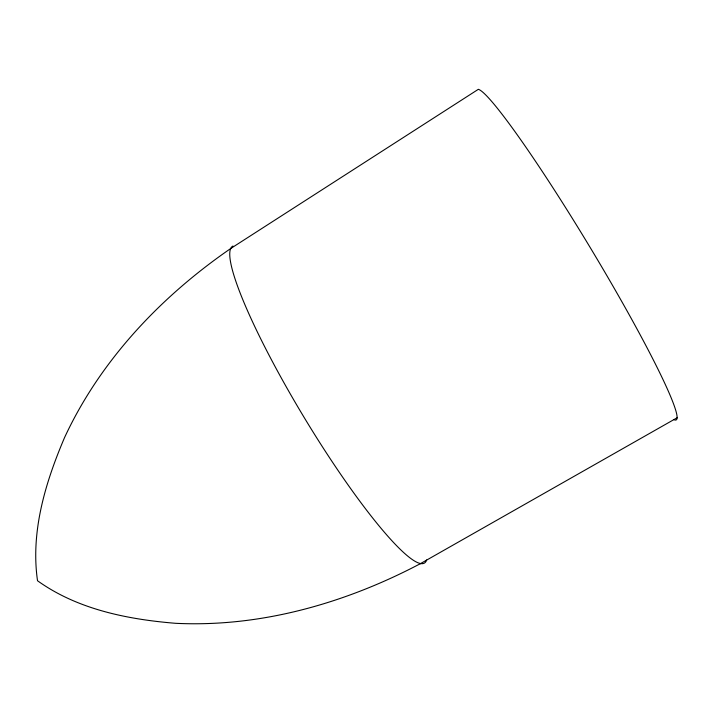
<?xml version="1.0" encoding="UTF-8"?>
<svg xmlns="http://www.w3.org/2000/svg" width="713" height="713" viewBox="0 0 713 713"><rect width="100%" height="100%" fill="white"/><g stroke="black" fill="none" stroke-linecap="round" stroke-linejoin="round"><path stroke-width="1.07" d="M230.798 248.463C161.013 296.492 100.426 360.234 64.535 437.613C45.436 482.451 30.445 531.568 37.522 580.747C77.485 609.419 127.475 619.356 175.567 623.305C260.833 627.467 345.431 603.18 420.412 563.653M230.477 248.668L478.334 89.321A193.196 15.338 58.9 0 1 601.202 265.976A193.196 15.338 58.9 0 1 673.767 419.538M420.082 563.831L677.35 417.649M426.659 559.963A185.22 27.486 58.8 0 1 310.761 428.281A185.22 27.486 58.8 0 1 232.982 246.03"/></g></svg>
